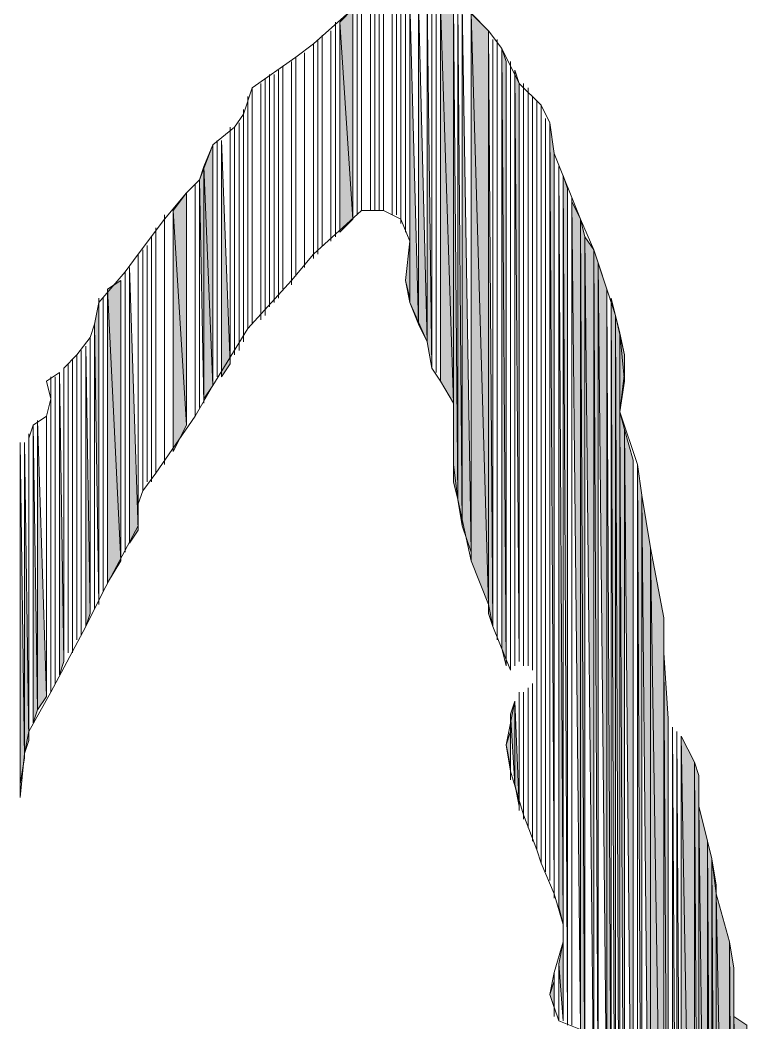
# Model space of a CAD drawing. Header units: millimetres. Extents: x -30643 to 86172, y -19411 to 63186.
# Drawn here: x 83852.3 to 83969.1, y -1561.5 to -1400.4 of the extents above; entities that cross this region are included whole.
import ezdxf

# ---------------------------------------------------------------- set-up
doc = ezdxf.new("R2010")
doc.units = ezdxf.units.MM

msp = doc.modelspace()

# ---------------------------------------------------------------- hatches: boundary and pattern name
h = msp.add_hatch(color=0)
h.dxf.hatch_style = 2
h.paths.add_polyline_path([(83914.96, -1445.74), (83916.37, -1449.26), (83914.96, -1397.19)])
h = msp.add_hatch(color=0)
h.dxf.hatch_style = 2
h.paths.add_polyline_path([(83916.37, -1449.26), (83917.78, -1452.08), (83916.37, -1397.19)])
h = msp.add_hatch(color=0)
h.dxf.hatch_style = 2
h.paths.add_polyline_path([(83917.78, -1452.08), (83918.48, -1456.3), (83917.78, -1397.19)])
h = msp.add_hatch(color=0)
h.dxf.hatch_style = 2
h.paths.add_polyline_path([(83919.89, -1458.41), (83922, -1461.93), (83919.89, -1397.89)])
h = msp.add_hatch(color=0)
h.dxf.hatch_style = 2
h.paths.add_polyline_path([(83922, -1461.93), (83922, -1397.89), (83919.89, -1397.89)])
h = msp.add_hatch(color=0)
h.dxf.hatch_style = 2
h.paths.add_polyline_path([(83922, -1474.59), (83922.7, -1477.41), (83922, -1397.89)])
h = msp.add_hatch(color=0)
h.dxf.hatch_style = 2
h.paths.add_polyline_path([(83922.7, -1477.41), (83923.4, -1481.63), (83922.7, -1397.89)])
h = msp.add_hatch(color=0)
h.dxf.hatch_style = 2
h.paths.add_polyline_path([(83923.4, -1481.63), (83924.81, -1485.85), (83923.4, -1397.89)])
h = msp.add_hatch(color=0)
h.dxf.hatch_style = 2
h.paths.add_polyline_path([(83905.81, -1432.37), (83905.81, -1398.6), (83903.7, -1400.71)])
h = msp.add_hatch(color=0)
h.dxf.hatch_style = 2
h.paths.add_polyline_path([(83924.81, -1487.26), (83927.63, -1494.3), (83924.81, -1399.3)])
h = msp.add_hatch(color=0)
h.dxf.hatch_style = 2
h.paths.add_polyline_path([(83927.63, -1494.3), (83927.63, -1402.11), (83924.81, -1399.3)])
h = msp.add_hatch(color=0)
h.dxf.hatch_style = 2
h.paths.add_polyline_path([(83903.7, -1434.48), (83905.81, -1432.37), (83903.7, -1400.71)])
h = msp.add_hatch(color=0)
h.dxf.hatch_style = 2
h.paths.add_polyline_path([(83927.63, -1495.7), (83928.33, -1497.81), (83927.63, -1402.11)])
h = msp.add_hatch(color=0)
h.dxf.hatch_style = 2
h.paths.add_polyline_path([(83929.74, -1501.33), (83930.44, -1504.15), (83929.74, -1404.93)])
h = msp.add_hatch(color=0)
h.dxf.hatch_style = 2
h.paths.add_polyline_path([(83930.44, -1504.15), (83930.44, -1407.04), (83929.74, -1404.93)])
h = msp.add_hatch(color=0)
h.dxf.hatch_style = 2
h.paths.add_polyline_path([(83932.55, -1503.44), (83932.55, -1410.56), (83931.85, -1408.45)])
h = msp.add_hatch(color=0)
h.dxf.hatch_style = 2
h.paths.add_polyline_path([(83938.18, -1540.04), (83938.18, -1421.82), (83937.48, -1416.89)])
h = msp.add_hatch(color=0)
h.dxf.hatch_style = 2
h.paths.add_polyline_path([(83883.3, -1459.11), (83883.3, -1420.41), (83881.89, -1423.93)])
h = msp.add_hatch(color=0)
h.dxf.hatch_style = 2
h.paths.add_polyline_path([(83884.7, -1457.7), (83886.11, -1455.59), (83884.7, -1419.71)])
h = msp.add_hatch(color=0)
h.dxf.hatch_style = 2
h.paths.add_polyline_path([(83881.89, -1461.93), (83881.89, -1423.93), (83881.18, -1426.04)])
h = msp.add_hatch(color=0)
h.dxf.hatch_style = 2
h.paths.add_polyline_path([(83881.89, -1461.22), (83883.3, -1459.11), (83881.89, -1423.93)])
h = msp.add_hatch(color=0)
h.dxf.hatch_style = 2
h.paths.add_polyline_path([(83938.89, -1542.85), (83939.59, -1545.66), (83938.89, -1423.93)])
h = msp.add_hatch(color=0)
h.dxf.hatch_style = 2
h.paths.add_polyline_path([(83939.59, -1545.66), (83939.59, -1548.48), (83939.59, -1425.34)])
h = msp.add_hatch(color=0)
h.dxf.hatch_style = 2
h.paths.add_polyline_path([(83940.29, -1561.85), (83940.29, -1427.45), (83939.59, -1425.34)])
h = msp.add_hatch(color=0)
h.dxf.hatch_style = 2
h.paths.add_polyline_path([(83879.07, -1465.45), (83879.07, -1428.15), (83876.96, -1430.96)])
h = msp.add_hatch(color=0)
h.dxf.hatch_style = 2
h.paths.add_polyline_path([(83942.4, -1562.55), (83942.4, -1432.37), (83941, -1429.56)])
h = msp.add_hatch(color=0)
h.dxf.hatch_style = 2
h.paths.add_polyline_path([(83876.96, -1469.67), (83879.07, -1465.45), (83876.96, -1430.96)])
h = msp.add_hatch(color=0)
h.dxf.hatch_style = 2
h.paths.add_polyline_path([(83942.4, -1572.4), (83943.11, -1574.52), (83942.4, -1432.37)])
h = msp.add_hatch(color=0)
h.dxf.hatch_style = 2
h.paths.add_polyline_path([(83943.11, -1574.52), (83943.11, -1435.19), (83942.4, -1432.37)])
h = msp.add_hatch(color=0)
h.dxf.hatch_style = 2
h.paths.add_polyline_path([(83944.52, -1575.92), (83944.52, -1437.3), (83943.11, -1435.19)])
h = msp.add_hatch(color=0)
h.dxf.hatch_style = 2
h.paths.add_polyline_path([(83914.96, -1445.04), (83914.96, -1435.89), (83914.26, -1442.22)])
h = msp.add_hatch(color=0)
h.dxf.hatch_style = 2
h.paths.add_polyline_path([(83945.22, -1577.33), (83945.22, -1439.41), (83944.52, -1437.3)])
h = msp.add_hatch(color=0)
h.dxf.hatch_style = 2
h.paths.add_polyline_path([(83869.93, -1484.44), (83871.33, -1482.33), (83869.93, -1440.11)])
h = msp.add_hatch(color=0)
h.dxf.hatch_style = 2
h.paths.add_polyline_path([(83946.63, -1578.74), (83946.63, -1443.63), (83945.22, -1439.41)])
h = msp.add_hatch(color=0)
h.dxf.hatch_style = 2
h.paths.add_polyline_path([(83868.52, -1487.26), (83868.52, -1442.22), (83866.41, -1443.63)])
h = msp.add_hatch(color=0)
h.dxf.hatch_style = 2
h.paths.add_polyline_path([(83866.41, -1490.78), (83868.52, -1487.26), (83866.41, -1443.63)])
h = msp.add_hatch(color=0)
h.dxf.hatch_style = 2
h.paths.add_polyline_path([(83946.63, -1578.74), (83947.33, -1582.96), (83946.63, -1444.33)])
h = msp.add_hatch(color=0)
h.dxf.hatch_style = 2
h.paths.add_polyline_path([(83948.03, -1620.96), (83948.03, -1447.85), (83947.33, -1445.04)])
h = msp.add_hatch(color=0)
h.dxf.hatch_style = 2
h.paths.add_polyline_path([(83865, -1494.3), (83865, -1445.74), (83864.3, -1449.26)])
h = msp.add_hatch(color=0)
h.dxf.hatch_style = 2
h.paths.add_polyline_path([(83948.74, -1620.96), (83948.74, -1450.67), (83948.03, -1447.85)])
h = msp.add_hatch(color=0)
h.dxf.hatch_style = 2
h.paths.add_polyline_path([(83948.74, -1463.33), (83949.44, -1458.41), (83948.74, -1450.67)])
h = msp.add_hatch(color=0)
h.dxf.hatch_style = 2
h.paths.add_polyline_path([(83949.44, -1458.41), (83949.44, -1454.19), (83948.74, -1450.67)])
h = msp.add_hatch(color=0)
h.dxf.hatch_style = 2
h.paths.add_polyline_path([(83862.89, -1497.81), (83863.59, -1495.7), (83862.89, -1452.78)])
h = msp.add_hatch(color=0)
h.dxf.hatch_style = 2
h.paths.add_polyline_path([(83858.67, -1505.55), (83859.37, -1503.44), (83858.67, -1457)])
h = msp.add_hatch(color=0)
h.dxf.hatch_style = 2
h.paths.add_polyline_path([(83922, -1473.89), (83922, -1461.93), (83922, -1471.78)])
h = msp.add_hatch(color=0)
h.dxf.hatch_style = 2
h.paths.add_polyline_path([(83949.44, -1620.96), (83949.44, -1466.15), (83948.74, -1463.33)])
h = msp.add_hatch(color=0)
h.dxf.hatch_style = 2
h.paths.add_polyline_path([(83854.44, -1513.3), (83855.15, -1511.18), (83854.44, -1465.45)])
h = msp.add_hatch(color=0)
h.dxf.hatch_style = 2
h.paths.add_polyline_path([(83855.15, -1511.18), (83856.56, -1509.07), (83855.15, -1464.74)])
h = msp.add_hatch(color=0)
h.dxf.hatch_style = 2
h.paths.add_polyline_path([(83950.85, -1620.96), (83950.85, -1471.07), (83949.44, -1466.15)])
h = msp.add_hatch(color=0)
h.dxf.hatch_style = 2
h.paths.add_polyline_path([(83852.33, -1525.26), (83852.33, -1523.15), (83852.33, -1468.26)])
h = msp.add_hatch(color=0)
h.dxf.hatch_style = 2
h.paths.add_polyline_path([(83852.33, -1523.15), (83853.04, -1518.92), (83852.33, -1468.26)])
h = msp.add_hatch(color=0)
h.dxf.hatch_style = 2
h.paths.add_polyline_path([(83853.04, -1518.22), (83853.74, -1516.11), (83853.04, -1468.26)])
h = msp.add_hatch(color=0)
h.dxf.hatch_style = 2
h.paths.add_polyline_path([(83952.26, -1621.66), (83952.26, -1476.7), (83951.55, -1471.78)])
h = msp.add_hatch(color=0)
h.dxf.hatch_style = 2
h.paths.add_polyline_path([(83953.66, -1622.37), (83953.66, -1485.15), (83952.26, -1476.7)])
h = msp.add_hatch(color=0)
h.dxf.hatch_style = 2
h.paths.add_polyline_path([(83953.66, -1622.37), (83955.77, -1623.07), (83953.66, -1485.15)])
h = msp.add_hatch(color=0)
h.dxf.hatch_style = 2
h.paths.add_polyline_path([(83955.77, -1623.07), (83955.77, -1496.41), (83953.66, -1485.15)])
h = msp.add_hatch(color=0)
h.dxf.hatch_style = 2
h.paths.add_polyline_path([(83955.77, -1623.07), (83955.77, -1502.04), (83955.77, -1496.41)])
h = msp.add_hatch(color=0)
h.dxf.hatch_style = 2
h.paths.add_polyline_path([(83956.48, -1623.77), (83956.48, -1512.59), (83955.77, -1502.04)])
h = msp.add_hatch(color=0)
h.dxf.hatch_style = 2
h.paths.add_polyline_path([(83931.85, -1523.15), (83931.85, -1509.78), (83931.15, -1511.89)])
h = msp.add_hatch(color=0)
h.dxf.hatch_style = 2
h.paths.add_polyline_path([(83931.85, -1523.15), (83932.55, -1526.67), (83931.85, -1509.78)])
h = msp.add_hatch(color=0)
h.dxf.hatch_style = 2
h.paths.add_polyline_path([(83931.15, -1522.44), (83931.15, -1511.89), (83931.15, -1514)])
h = msp.add_hatch(color=0)
h.dxf.hatch_style = 2
h.paths.add_polyline_path([(83957.18, -1623.77), (83957.89, -1625.88), (83957.18, -1514)])
h = msp.add_hatch(color=0)
h.dxf.hatch_style = 2
h.paths.add_polyline_path([(83931.15, -1520.33), (83931.15, -1514.7), (83930.44, -1516.81)])
h = msp.add_hatch(color=0)
h.dxf.hatch_style = 2
h.paths.add_polyline_path([(83957.89, -1625.88), (83958.59, -1628.7), (83957.89, -1514.7)])
h = msp.add_hatch(color=0)
h.dxf.hatch_style = 2
h.paths.add_polyline_path([(83958.59, -1628.7), (83960.7, -1636.44), (83958.59, -1515.41)])
h = msp.add_hatch(color=0)
h.dxf.hatch_style = 2
h.paths.add_polyline_path([(83960.7, -1636.44), (83960.7, -1519.63), (83958.59, -1515.41)])
h = msp.add_hatch(color=0)
h.dxf.hatch_style = 2
h.paths.add_polyline_path([(83961.4, -1637.85), (83961.4, -1521.74), (83960.7, -1519.63)])
h = msp.add_hatch(color=0)
h.dxf.hatch_style = 2
h.paths.add_polyline_path([(83961.4, -1638.55), (83961.4, -1526.67), (83961.4, -1521.74)])
h = msp.add_hatch(color=0)
h.dxf.hatch_style = 2
h.paths.add_polyline_path([(83961.4, -1638.55), (83962.81, -1642.77), (83961.4, -1526.67)])
h = msp.add_hatch(color=0)
h.dxf.hatch_style = 2
h.paths.add_polyline_path([(83962.81, -1642.77), (83962.81, -1532.29), (83961.4, -1526.67)])
h = msp.add_hatch(color=0)
h.dxf.hatch_style = 2
h.paths.add_polyline_path([(83963.51, -1644.18), (83963.51, -1535.11), (83962.81, -1532.29)])
h = msp.add_hatch(color=0)
h.dxf.hatch_style = 2
h.paths.add_polyline_path([(83964.22, -1644.88), (83964.22, -1539.33), (83963.51, -1535.11)])
h = msp.add_hatch(color=0)
h.dxf.hatch_style = 2
h.paths.add_polyline_path([(83964.22, -1645.59), (83966.33, -1650.51), (83964.22, -1540.74)])
h = msp.add_hatch(color=0)
h.dxf.hatch_style = 2
h.paths.add_polyline_path([(83966.33, -1650.51), (83966.33, -1548.48), (83964.22, -1540.74)])
h = msp.add_hatch(color=0)
h.dxf.hatch_style = 2
h.paths.add_polyline_path([(83939.59, -1561.15), (83939.59, -1548.48), (83938.89, -1552)])
h = msp.add_hatch(color=0)
h.dxf.hatch_style = 2
h.paths.add_polyline_path([(83967.03, -1651.92), (83967.03, -1552.7), (83966.33, -1548.48)])
h = msp.add_hatch(color=0)
h.dxf.hatch_style = 2
h.paths.add_polyline_path([(83967.03, -1652.62), (83967.03, -1560.44), (83967.03, -1552.7)])
h = msp.add_hatch(color=0)
h.dxf.hatch_style = 2
h.paths.add_polyline_path([(83938.18, -1559.03), (83938.18, -1554.81), (83937.48, -1556.92)])
h = msp.add_hatch(color=0)
h.dxf.hatch_style = 2
h.paths.add_polyline_path([(83967.03, -1652.62), (83969.14, -1656.14), (83967.03, -1560.44)])
h = msp.add_hatch(color=0)
h.dxf.hatch_style = 2
h.paths.add_polyline_path([(83969.14, -1656.14), (83969.14, -1561.85), (83967.03, -1560.44)])

# ---------------------------------------------------------------- linework, layer by layer
at = {"color": 0, "lineweight": 0}
for points in [[(83909.33, -1430.96), (83909.33, -1397.89)], [(83909.33, -1430.96), (83909.33, -1397.89)], [(83910.03, -1430.96), (83910.03, -1397.89)], [(83910.03, -1430.96), (83910.03, -1397.89)], [(83910.74, -1430.96), (83910.74, -1397.89)], [(83910.74, -1430.96), (83910.74, -1397.89)], [(83910.74, -1430.96), (83910.74, -1397.89)], [(83910.74, -1430.96), (83910.74, -1397.89)], [(83912.15, -1431.67), (83912.15, -1397.89)], [(83912.15, -1431.67), (83912.15, -1397.89)], [(83912.15, -1431.67), (83912.15, -1397.89)], [(83912.15, -1431.67), (83912.15, -1397.89)], [(83912.85, -1431.67), (83912.85, -1397.19)], [(83912.85, -1431.67), (83912.85, -1397.19)], [(83913.55, -1432.37), (83913.55, -1397.19)], [(83913.55, -1432.37), (83913.55, -1397.19)], [(83913.55, -1432.37), (83913.55, -1397.19)], [(83913.55, -1432.37), (83913.55, -1397.19)], [(83913.55, -1433.08), (83913.55, -1397.19)], [(83913.55, -1433.08), (83913.55, -1397.19)], [(83914.26, -1434.48), (83914.26, -1397.19)], [(83914.26, -1434.48), (83914.26, -1397.19)], [(83914.96, -1435.89), (83914.96, -1397.19)], [(83914.96, -1445.04), (83914.96, -1397.19)], [(83914.96, -1445.74), (83914.96, -1397.19)], [(83914.96, -1445.74), (83916.37, -1449.26), (83914.96, -1397.19)], [(83916.37, -1449.26), (83916.37, -1397.19)], [(83916.37, -1449.26), (83917.78, -1452.08), (83916.37, -1397.19)], [(83917.78, -1452.08), (83917.78, -1397.19)], [(83917.78, -1452.08), (83918.48, -1456.3), (83917.78, -1397.19)], [(83918.48, -1456.3), (83918.48, -1397.89)], [(83918.48, -1456.3), (83918.48, -1397.89)], [(83918.48, -1456.3), (83918.48, -1397.89)], [(83918.48, -1456.3), (83918.48, -1397.89)], [(83919.18, -1457), (83919.18, -1397.89)], [(83919.18, -1457), (83919.18, -1397.89)], [(83919.89, -1458.41), (83919.89, -1397.89)], [(83919.89, -1458.41), (83922, -1461.93), (83919.89, -1397.89)], [(83922, -1461.93), (83922, -1397.89), (83919.89, -1397.89)], [(83922, -1461.93), (83922, -1397.89)], [(83922, -1461.93), (83922, -1397.89)], [(83922, -1473.89), (83922, -1397.89)], [(83922, -1474.59), (83922, -1397.89)], [(83922, -1474.59), (83922.7, -1477.41), (83922, -1397.89)], [(83922.7, -1477.41), (83922.7, -1397.89)], [(83922.7, -1477.41), (83923.4, -1481.63), (83922.7, -1397.89)], [(83923.4, -1481.63), (83923.4, -1397.89)], [(83923.4, -1481.63), (83924.81, -1485.85), (83923.4, -1397.89)], [(83905.81, -1432.37), (83905.81, -1398.6), (83903.7, -1400.71)], [(83905.81, -1432.37), (83905.81, -1398.6)], [(83905.81, -1432.37), (83905.81, -1398.6)], [(83905.81, -1432.37), (83905.81, -1398.6)], [(83906.52, -1431.67), (83906.52, -1398.6)], [(83906.52, -1431.67), (83906.52, -1398.6)], [(83906.52, -1431.67), (83906.52, -1398.6)], [(83906.52, -1431.67), (83906.52, -1398.6)], [(83906.52, -1431.67), (83906.52, -1398.6)], [(83906.52, -1431.67), (83906.52, -1398.6)], [(83907.22, -1430.96), (83907.22, -1398.6)], [(83907.22, -1430.96), (83907.22, -1398.6)], [(83908.63, -1430.96), (83908.63, -1398.6)], [(83908.63, -1430.96), (83908.63, -1398.6)], [(83924.81, -1485.85), (83924.81, -1399.3)], [(83924.81, -1485.85), (83924.81, -1399.3)], [(83924.81, -1487.26), (83924.81, -1399.3)], [(83924.81, -1487.26), (83927.63, -1494.3), (83924.81, -1399.3)], [(83927.63, -1494.3), (83927.63, -1402.11), (83924.81, -1399.3)], [(83903, -1434.48), (83903, -1400.71)], [(83903, -1434.48), (83903, -1400.71)], [(83903, -1435.19), (83903, -1401.41)], [(83903, -1435.19), (83903, -1401.41)], [(83903.7, -1434.48), (83903.7, -1400.71)], [(83903.7, -1434.48), (83903.7, -1400.71)], [(83903.7, -1434.48), (83903.7, -1400.71)], [(83903.7, -1434.48), (83905.81, -1432.37), (83903.7, -1400.71)], [(83900.89, -1436.59), (83900.89, -1402.82)], [(83900.89, -1436.59), (83900.89, -1402.82)], [(83902.29, -1435.89), (83902.29, -1402.11)], [(83902.29, -1435.89), (83902.29, -1402.11)], [(83927.63, -1494.3), (83927.63, -1402.11)], [(83927.63, -1494.3), (83927.63, -1402.11)], [(83927.63, -1494.3), (83927.63, -1402.11)], [(83927.63, -1495), (83927.63, -1402.11)], [(83927.63, -1495), (83927.63, -1402.11)], [(83927.63, -1495.7), (83927.63, -1402.11)], [(83927.63, -1495.7), (83928.33, -1497.81), (83927.63, -1402.11)], [(83899.48, -1438.71), (83899.48, -1404.23)], [(83899.48, -1438.71), (83899.48, -1404.23)], [(83899.48, -1438), (83899.48, -1404.23)], [(83899.48, -1438), (83899.48, -1404.23)], [(83899.48, -1438), (83899.48, -1404.23)], [(83899.48, -1438), (83899.48, -1404.23)], [(83900.18, -1438), (83900.18, -1403.52)], [(83900.18, -1438), (83900.18, -1403.52)], [(83928.33, -1497.81), (83928.33, -1403.52)], [(83928.33, -1497.81), (83928.33, -1403.52)], [(83929.03, -1498.52), (83929.03, -1403.52)], [(83929.03, -1498.52), (83929.03, -1403.52)], [(83929.03, -1499.93), (83929.03, -1404.23)], [(83929.03, -1499.93), (83929.03, -1404.23)], [(83896.66, -1441.52), (83896.66, -1406.34)], [(83896.66, -1441.52), (83896.66, -1406.34)], [(83896.66, -1441.52), (83896.66, -1406.34)], [(83896.66, -1441.52), (83896.66, -1406.34)], [(83898.07, -1440.11), (83898.07, -1405.63)], [(83898.07, -1440.11), (83898.07, -1405.63)], [(83898.07, -1440.11), (83898.07, -1405.63)], [(83898.07, -1440.11), (83898.07, -1405.63)], [(83929.74, -1500.63), (83929.74, -1404.93)], [(83929.74, -1500.63), (83929.74, -1404.93)], [(83929.74, -1501.33), (83929.74, -1404.93)], [(83929.74, -1501.33), (83930.44, -1504.15), (83929.74, -1404.93)], [(83930.44, -1504.15), (83930.44, -1407.04), (83929.74, -1404.93)], [(83894.55, -1443.63), (83894.55, -1407.74)], [(83894.55, -1443.63), (83894.55, -1407.74)], [(83894.55, -1443.63), (83894.55, -1407.74)], [(83894.55, -1443.63), (83894.55, -1407.74)], [(83894.55, -1443.63), (83894.55, -1407.74)], [(83894.55, -1443.63), (83894.55, -1407.74)], [(83894.55, -1443.63), (83894.55, -1407.74)], [(83894.55, -1443.63), (83894.55, -1407.74)], [(83894.55, -1443.63), (83894.55, -1407.74)], [(83894.55, -1443.63), (83894.55, -1407.74)], [(83895.96, -1442.93), (83895.96, -1407.04)], [(83895.96, -1442.93), (83895.96, -1407.04)], [(83895.96, -1442.22), (83895.96, -1407.04)], [(83895.96, -1442.22), (83895.96, -1407.04)], [(83895.96, -1442.22), (83895.96, -1407.04)], [(83895.96, -1442.22), (83895.96, -1407.04)], [(83930.44, -1504.15), (83930.44, -1407.04)], [(83931.15, -1504.85), (83931.15, -1407.04)], [(83931.15, -1504.85), (83931.15, -1407.04)], [(83931.15, -1504.85), (83931.15, -1407.04)], [(83931.15, -1504.85), (83931.15, -1407.04)], [(83931.15, -1504.15), (83931.15, -1407.74)], [(83931.15, -1504.15), (83931.15, -1407.74)], [(83892.44, -1446.45), (83892.44, -1409.15)], [(83892.44, -1446.45), (83892.44, -1409.15)], [(83893.15, -1445.74), (83893.15, -1409.15)], [(83893.15, -1445.74), (83893.15, -1409.15)], [(83893.85, -1445.04), (83893.85, -1408.45)], [(83893.85, -1445.04), (83893.85, -1408.45)], [(83893.85, -1444.33), (83893.85, -1408.45)], [(83893.85, -1444.33), (83893.85, -1408.45)], [(83931.85, -1504.15), (83931.85, -1408.45)], [(83931.85, -1504.15), (83931.85, -1408.45)], [(83932.55, -1503.44), (83932.55, -1410.56), (83931.85, -1408.45)], [(83889.63, -1449.26), (83889.63, -1411.26)], [(83889.63, -1449.26), (83889.63, -1411.26)], [(83891.04, -1448.56), (83891.04, -1410.56)], [(83891.04, -1448.56), (83891.04, -1410.56)], [(83891.04, -1447.85), (83891.04, -1410.56)], [(83891.04, -1447.85), (83891.04, -1410.56)], [(83891.04, -1447.85), (83891.04, -1410.56)], [(83891.04, -1447.85), (83891.04, -1410.56)], [(83891.04, -1447.85), (83891.04, -1410.56)], [(83891.04, -1447.85), (83891.04, -1410.56)], [(83891.74, -1447.85), (83891.74, -1409.85)], [(83891.74, -1447.85), (83891.74, -1409.85)], [(83892.44, -1446.45), (83892.44, -1409.85)], [(83892.44, -1446.45), (83892.44, -1409.85)], [(83932.55, -1503.44), (83932.55, -1410.56)], [(83932.55, -1503.44), (83932.55, -1410.56)], [(83932.55, -1503.44), (83932.55, -1410.56)], [(83932.55, -1503.44), (83932.55, -1410.56)], [(83932.55, -1503.44), (83932.55, -1410.56)], [(83933.26, -1503.44), (83933.26, -1410.56)], [(83933.26, -1503.44), (83933.26, -1410.56)], [(83933.26, -1504.15), (83933.26, -1411.26)], [(83933.26, -1504.15), (83933.26, -1411.26)], [(83933.96, -1504.15), (83933.96, -1411.26)], [(83933.96, -1504.15), (83933.96, -1411.26)], [(83888.92, -1449.96), (83888.92, -1412.67)], [(83888.92, -1449.96), (83888.92, -1412.67)], [(83933.96, -1504.15), (83933.96, -1411.97)], [(83933.96, -1504.15), (83933.96, -1411.97)], [(83934.66, -1504.85), (83934.66, -1412.67)], [(83934.66, -1504.85), (83934.66, -1412.67)], [(83934.66, -1504.85), (83934.66, -1412.67)], [(83934.66, -1504.85), (83934.66, -1412.67)], [(83888.92, -1449.96), (83888.92, -1413.37)], [(83888.92, -1449.96), (83888.92, -1413.37)], [(83935.37, -1506.26), (83935.37, -1413.37)], [(83935.37, -1533), (83935.37, -1413.37)], [(83935.37, -1533.7), (83935.37, -1413.37)], [(83935.37, -1533.7), (83935.37, -1413.37)], [(83936.07, -1535.11), (83936.07, -1414.08)], [(83936.07, -1535.11), (83936.07, -1414.08)], [(83888.22, -1451.37), (83888.22, -1414.78)], [(83888.22, -1451.37), (83888.22, -1414.78)], [(83888.22, -1452.08), (83888.22, -1415.48)], [(83888.22, -1452.08), (83888.22, -1415.48)], [(83888.22, -1451.37), (83888.22, -1415.48)], [(83888.22, -1451.37), (83888.22, -1415.48)], [(83936.07, -1535.81), (83936.07, -1414.78)], [(83936.07, -1535.81), (83936.07, -1414.78)], [(83886.11, -1454.19), (83886.11, -1417.59)], [(83886.11, -1454.19), (83886.11, -1417.59)], [(83886.81, -1454.19), (83886.81, -1417.59)], [(83886.81, -1454.19), (83886.81, -1417.59)], [(83887.52, -1453.48), (83887.52, -1416.89)], [(83887.52, -1453.48), (83887.52, -1416.89)], [(83887.52, -1452.78), (83887.52, -1416.89)], [(83887.52, -1452.78), (83887.52, -1416.89)], [(83936.77, -1537.22), (83936.77, -1416.19)], [(83936.77, -1537.22), (83936.77, -1416.19)], [(83937.48, -1537.92), (83937.48, -1416.89)], [(83937.48, -1537.92), (83937.48, -1416.89)], [(83937.48, -1538.63), (83937.48, -1416.89)], [(83937.48, -1538.63), (83937.48, -1416.89)], [(83938.18, -1540.04), (83938.18, -1421.82), (83937.48, -1416.89)], [(83886.11, -1455.59), (83886.11, -1418.3)], [(83886.11, -1455.59), (83886.11, -1418.3)], [(83883.3, -1459.11), (83883.3, -1420.41), (83881.89, -1423.93)], [(83883.3, -1459.11), (83883.3, -1420.41)], [(83883.3, -1459.11), (83883.3, -1420.41)], [(83883.3, -1459.11), (83883.3, -1420.41)], [(83883.3, -1459.11), (83883.3, -1420.41)], [(83883.3, -1459.11), (83883.3, -1420.41)], [(83883.3, -1459.11), (83883.3, -1420.41)], [(83883.3, -1459.11), (83883.3, -1420.41)], [(83884, -1457.7), (83884, -1419.71)], [(83884, -1457.7), (83884, -1419.71)], [(83884.7, -1457.7), (83884.7, -1419.71)], [(83884.7, -1457.7), (83886.11, -1455.59), (83884.7, -1419.71)], [(83938.18, -1540.04), (83938.18, -1421.82)], [(83881.89, -1461.93), (83881.89, -1423.93), (83881.18, -1426.04)], [(83881.89, -1461.93), (83881.89, -1423.93)], [(83881.89, -1461.22), (83881.89, -1423.93)], [(83881.89, -1461.22), (83881.89, -1423.93)], [(83881.89, -1461.22), (83881.89, -1423.93)], [(83881.89, -1461.22), (83883.3, -1459.11), (83881.89, -1423.93)], [(83938.18, -1540.74), (83938.18, -1423.22)], [(83938.18, -1540.74), (83938.18, -1423.22)], [(83938.18, -1541.44), (83938.18, -1423.22)], [(83938.18, -1541.44), (83938.18, -1423.22)], [(83938.89, -1542.85), (83938.89, -1423.93)], [(83938.89, -1542.85), (83939.59, -1545.66), (83938.89, -1423.93)], [(83939.59, -1545.66), (83939.59, -1425.34)], [(83939.59, -1545.66), (83939.59, -1548.48), (83939.59, -1425.34)], [(83939.59, -1548.48), (83939.59, -1425.34)], [(83939.59, -1561.15), (83939.59, -1425.34)], [(83940.29, -1561.85), (83940.29, -1427.45), (83939.59, -1425.34)], [(83880.48, -1464.04), (83880.48, -1426.74)], [(83880.48, -1464.04), (83880.48, -1426.74)], [(83880.48, -1464.04), (83880.48, -1426.74)], [(83880.48, -1464.04), (83880.48, -1426.74)], [(83880.48, -1464.04), (83880.48, -1426.74)], [(83880.48, -1464.04), (83880.48, -1426.74)], [(83881.18, -1462.63), (83881.18, -1426.04)], [(83881.18, -1462.63), (83881.18, -1426.04)], [(83940.29, -1561.85), (83940.29, -1427.45)], [(83879.07, -1465.45), (83879.07, -1428.15), (83876.96, -1430.96)], [(83879.07, -1465.45), (83879.07, -1428.15)], [(83879.07, -1465.45), (83879.07, -1428.15)], [(83879.07, -1465.45), (83879.07, -1428.15)], [(83941, -1561.85), (83941, -1428.85)], [(83941, -1561.85), (83941, -1428.85)], [(83941, -1561.85), (83941, -1429.56)], [(83941, -1561.85), (83941, -1429.56)], [(83942.4, -1562.55), (83942.4, -1432.37), (83941, -1429.56)], [(83875.55, -1471.07), (83875.55, -1431.67)], [(83875.55, -1471.07), (83875.55, -1431.67)], [(83876.96, -1469.67), (83876.96, -1430.96)], [(83876.96, -1469.67), (83879.07, -1465.45), (83876.96, -1430.96)], [(83874.15, -1473.19), (83874.15, -1433.78)], [(83874.15, -1473.19), (83874.15, -1433.78)], [(83875.55, -1471.78), (83875.55, -1432.37)], [(83875.55, -1471.78), (83875.55, -1432.37)], [(83942.4, -1562.55), (83942.4, -1432.37)], [(83942.4, -1562.55), (83942.4, -1432.37)], [(83942.4, -1572.4), (83943.11, -1574.52), (83942.4, -1432.37)], [(83943.11, -1574.52), (83943.11, -1435.19), (83942.4, -1432.37)], [(83873.44, -1473.89), (83873.44, -1435.19)], [(83873.44, -1473.89), (83873.44, -1435.19)], [(83943.11, -1574.52), (83943.11, -1435.19)], [(83944.52, -1575.92), (83944.52, -1437.3), (83943.11, -1435.19)], [(83872.74, -1474.59), (83872.74, -1436.59)], [(83872.74, -1474.59), (83872.74, -1436.59)], [(83873.44, -1474.59), (83873.44, -1435.89)], [(83873.44, -1474.59), (83873.44, -1435.89)], [(83914.96, -1445.04), (83914.96, -1435.89), (83914.26, -1442.22)], [(83871.33, -1477.41), (83871.33, -1438)], [(83871.33, -1477.41), (83871.33, -1438)], [(83871.33, -1477.41), (83871.33, -1438)], [(83871.33, -1477.41), (83871.33, -1438)], [(83871.33, -1476.7), (83871.33, -1438)], [(83871.33, -1476.7), (83871.33, -1438)], [(83871.33, -1476.7), (83871.33, -1438)], [(83871.33, -1476.7), (83871.33, -1438)], [(83871.33, -1482.33), (83871.33, -1438.71)], [(83871.33, -1478.11), (83871.33, -1438.71)], [(83872.04, -1476), (83872.04, -1437.3)], [(83872.04, -1476), (83872.04, -1437.3)], [(83872.04, -1476), (83872.04, -1437.3)], [(83872.04, -1476), (83872.04, -1437.3)], [(83944.52, -1575.92), (83944.52, -1437.3)], [(83944.52, -1576.63), (83944.52, -1437.3)], [(83944.52, -1576.63), (83944.52, -1437.3)], [(83944.52, -1576.63), (83944.52, -1437.3)], [(83944.52, -1576.63), (83944.52, -1437.3)], [(83945.22, -1577.33), (83945.22, -1439.41), (83944.52, -1437.3)], [(83869.93, -1484.44), (83869.93, -1440.11)], [(83869.93, -1484.44), (83871.33, -1482.33), (83869.93, -1440.11)], [(83945.22, -1577.33), (83945.22, -1439.41)], [(83946.63, -1578.74), (83946.63, -1443.63), (83945.22, -1439.41)], [(83869.22, -1485.85), (83869.22, -1440.82)], [(83869.22, -1485.85), (83869.22, -1440.82)], [(83869.22, -1485.15), (83869.22, -1440.82)], [(83869.22, -1485.15), (83869.22, -1440.82)], [(83868.52, -1487.26), (83868.52, -1442.22), (83866.41, -1443.63)], [(83868.52, -1487.26), (83868.52, -1442.22)], [(83865, -1492.89), (83865, -1445.04)], [(83865, -1492.89), (83865, -1445.04)], [(83865.7, -1492.19), (83865.7, -1445.04)], [(83865.7, -1492.19), (83865.7, -1445.04)], [(83866.41, -1490.78), (83866.41, -1443.63)], [(83866.41, -1490.78), (83866.41, -1443.63)], [(83866.41, -1490.78), (83866.41, -1443.63)], [(83866.41, -1490.78), (83868.52, -1487.26), (83866.41, -1443.63)], [(83866.41, -1490.78), (83866.41, -1444.33)], [(83866.41, -1490.78), (83866.41, -1444.33)], [(83946.63, -1578.74), (83946.63, -1443.63)], [(83946.63, -1578.74), (83946.63, -1444.33)], [(83946.63, -1578.74), (83947.33, -1582.96), (83946.63, -1444.33)], [(83947.33, -1582.96), (83947.33, -1445.04)], [(83947.33, -1582.96), (83947.33, -1445.04)], [(83947.33, -1582.96), (83947.33, -1445.04)], [(83947.33, -1620.96), (83947.33, -1445.04)], [(83948.03, -1620.96), (83948.03, -1447.85), (83947.33, -1445.04)], [(83865, -1494.3), (83865, -1445.74), (83864.3, -1449.26)], [(83865, -1494.3), (83865, -1445.74)], [(83865, -1493.59), (83865, -1445.74)], [(83865, -1493.59), (83865, -1445.74)], [(83948.03, -1620.96), (83948.03, -1447.85)], [(83948.74, -1620.96), (83948.74, -1450.67), (83948.03, -1447.85)], [(83864.3, -1494.3), (83864.3, -1449.26)], [(83864.3, -1494.3), (83864.3, -1449.26)], [(83863.59, -1495.7), (83863.59, -1451.37)], [(83863.59, -1495.7), (83863.59, -1451.37)], [(83863.59, -1495.7), (83863.59, -1451.37)], [(83863.59, -1495.7), (83863.59, -1451.37)], [(83864.3, -1495), (83864.3, -1450.67)], [(83864.3, -1495), (83864.3, -1450.67)], [(83864.3, -1495), (83864.3, -1450.67)], [(83864.3, -1495), (83864.3, -1450.67)], [(83864.3, -1495), (83864.3, -1451.37)], [(83864.3, -1495), (83864.3, -1451.37)], [(83948.74, -1463.33), (83949.44, -1458.41), (83948.74, -1450.67)], [(83949.44, -1458.41), (83949.44, -1454.19), (83948.74, -1450.67)], [(83862.89, -1497.81), (83862.89, -1452.78)], [(83862.89, -1497.81), (83863.59, -1495.7), (83862.89, -1452.78)], [(83861.48, -1499.93), (83861.48, -1454.19)], [(83861.48, -1499.93), (83861.48, -1454.19)], [(83862.18, -1498.52), (83862.18, -1453.48)], [(83862.18, -1498.52), (83862.18, -1453.48)], [(83862.18, -1498.52), (83862.18, -1453.48)], [(83862.18, -1498.52), (83862.18, -1453.48)], [(83862.18, -1499.22), (83862.18, -1454.19)], [(83862.18, -1499.22), (83862.18, -1454.19)], [(83949.44, -1458.41), (83949.44, -1454.19)], [(83859.37, -1503.44), (83859.37, -1456.3)], [(83859.37, -1503.44), (83859.37, -1456.3)], [(83860.07, -1502.04), (83860.07, -1455.59)], [(83860.07, -1502.04), (83860.07, -1455.59)], [(83860.78, -1500.63), (83860.78, -1454.89)], [(83860.78, -1500.63), (83860.78, -1454.89)], [(83860.78, -1500.63), (83860.78, -1454.89)], [(83860.78, -1500.63), (83860.78, -1454.89)], [(83860.78, -1502.04), (83860.78, -1455.59)], [(83860.78, -1502.04), (83860.78, -1455.59)], [(83857.26, -1461.22), (83857.26, -1457.7)], [(83857.26, -1507.67), (83857.26, -1457.7)], [(83857.96, -1506.96), (83857.96, -1457.7)], [(83857.96, -1506.96), (83857.96, -1457.7)], [(83858.67, -1505.55), (83858.67, -1457)], [(83858.67, -1505.55), (83858.67, -1457)], [(83858.67, -1505.55), (83858.67, -1457)], [(83858.67, -1505.55), (83858.67, -1457)], [(83858.67, -1505.55), (83858.67, -1457)], [(83858.67, -1505.55), (83859.37, -1503.44), (83858.67, -1457)], [(83857.26, -1507.67), (83857.26, -1461.22)], [(83857.26, -1508.37), (83857.26, -1462.63)], [(83857.26, -1508.37), (83857.26, -1462.63)], [(83922, -1473.89), (83922, -1461.93), (83922, -1471.78)], [(83856.56, -1509.07), (83856.56, -1464.04)], [(83856.56, -1509.07), (83856.56, -1464.04)], [(83856.56, -1509.07), (83856.56, -1464.04)], [(83856.56, -1509.07), (83856.56, -1464.04)], [(83948.74, -1620.96), (83948.74, -1463.33)], [(83949.44, -1620.96), (83949.44, -1466.15), (83948.74, -1463.33)], [(83854.44, -1513.3), (83854.44, -1465.45)], [(83854.44, -1513.3), (83855.15, -1511.18), (83854.44, -1465.45)], [(83855.15, -1511.18), (83855.15, -1464.74)], [(83855.15, -1511.18), (83856.56, -1509.07), (83855.15, -1464.74)], [(83853.74, -1514.7), (83853.74, -1466.85)], [(83853.74, -1514.7), (83853.74, -1466.85)], [(83853.74, -1516.11), (83853.74, -1467.56)], [(83853.74, -1516.11), (83853.74, -1467.56)], [(83853.74, -1515.41), (83853.74, -1467.56)], [(83853.74, -1515.41), (83853.74, -1467.56)], [(83949.44, -1620.96), (83949.44, -1466.15)], [(83949.44, -1620.96), (83949.44, -1466.15)], [(83949.44, -1620.96), (83949.44, -1466.15)], [(83950.85, -1620.96), (83950.85, -1471.07), (83949.44, -1466.15)], [(83852.33, -1525.26), (83852.33, -1468.26)], [(83852.33, -1525.26), (83852.33, -1523.15), (83852.33, -1468.26)], [(83852.33, -1523.15), (83852.33, -1468.26)], [(83852.33, -1523.15), (83853.04, -1518.92), (83852.33, -1468.26)], [(83852.33, -1525.26), (83852.33, -1468.96)], [(83852.33, -1525.26), (83852.33, -1468.96)], [(83852.33, -1525.26), (83852.33, -1468.96)], [(83852.33, -1525.26), (83852.33, -1468.96)], [(83853.04, -1518.92), (83853.04, -1468.26)], [(83853.04, -1518.92), (83853.04, -1468.26)], [(83853.04, -1518.22), (83853.04, -1468.26)], [(83853.04, -1518.22), (83853.74, -1516.11), (83853.04, -1468.26)], [(83950.85, -1620.96), (83950.85, -1471.07)], [(83951.55, -1621.66), (83951.55, -1471.78)], [(83951.55, -1621.66), (83951.55, -1471.78)], [(83952.26, -1621.66), (83952.26, -1476.7), (83951.55, -1471.78)], [(83952.26, -1621.66), (83952.26, -1476.7)], [(83953.66, -1622.37), (83953.66, -1485.15), (83952.26, -1476.7)], [(83871.33, -1482.33), (83871.33, -1478.11)], [(83871.33, -1481.63), (83871.33, -1478.11)], [(83953.66, -1622.37), (83955.77, -1623.07), (83953.66, -1485.15)], [(83955.77, -1623.07), (83955.77, -1496.41), (83953.66, -1485.15)], [(83955.77, -1623.07), (83955.77, -1496.41)], [(83955.77, -1623.07), (83955.77, -1502.04), (83955.77, -1496.41)], [(83955.77, -1623.07), (83955.77, -1502.04)], [(83956.48, -1623.77), (83956.48, -1512.59), (83955.77, -1502.04)], [(83935.37, -1533), (83935.37, -1506.26)], [(83933.96, -1529.48), (83933.96, -1507.67)], [(83933.96, -1529.48), (83933.96, -1507.67)], [(83933.96, -1530.18), (83933.96, -1507.67)], [(83933.96, -1530.18), (83933.96, -1507.67)], [(83934.66, -1531.59), (83934.66, -1506.96)], [(83934.66, -1531.59), (83934.66, -1506.96)], [(83934.66, -1532.29), (83934.66, -1506.96)], [(83934.66, -1532.29), (83934.66, -1506.96)], [(83932.55, -1526.67), (83932.55, -1508.37)], [(83932.55, -1526.67), (83932.55, -1508.37)], [(83932.55, -1527.37), (83932.55, -1508.37)], [(83932.55, -1527.37), (83932.55, -1508.37)], [(83932.55, -1527.37), (83932.55, -1508.37)], [(83932.55, -1527.37), (83932.55, -1508.37)], [(83933.26, -1528.07), (83933.26, -1508.37)], [(83933.26, -1528.07), (83933.26, -1508.37)], [(83933.26, -1528.78), (83933.26, -1508.37)], [(83933.26, -1528.78), (83933.26, -1508.37)], [(83931.85, -1523.15), (83931.85, -1509.78), (83931.15, -1511.89)], [(83931.85, -1523.15), (83932.55, -1526.67), (83931.85, -1509.78)], [(83931.15, -1522.44), (83931.15, -1511.89), (83931.15, -1514)], [(83931.15, -1522.44), (83931.15, -1511.89)], [(83956.48, -1623.77), (83956.48, -1512.59)], [(83931.15, -1521.04), (83931.15, -1514)], [(83931.15, -1521.04), (83931.15, -1514)], [(83957.18, -1623.77), (83957.18, -1514)], [(83957.18, -1623.77), (83957.18, -1514)], [(83957.18, -1623.77), (83957.18, -1514)], [(83957.18, -1623.77), (83957.89, -1625.88), (83957.18, -1514)], [(83931.15, -1520.33), (83931.15, -1514.7), (83930.44, -1516.81)], [(83931.15, -1520.33), (83931.15, -1514.7)], [(83957.89, -1625.88), (83957.89, -1514.7)], [(83957.89, -1625.88), (83958.59, -1628.7), (83957.89, -1514.7)], [(83958.59, -1628.7), (83958.59, -1515.41)], [(83958.59, -1628.7), (83960.7, -1636.44), (83958.59, -1515.41)], [(83960.7, -1636.44), (83960.7, -1519.63), (83958.59, -1515.41)], [(83960.7, -1636.44), (83960.7, -1519.63)], [(83961.4, -1637.85), (83961.4, -1521.74), (83960.7, -1519.63)], [(83961.4, -1637.85), (83961.4, -1521.74)], [(83961.4, -1638.55), (83961.4, -1521.74)], [(83961.4, -1638.55), (83961.4, -1521.74)], [(83961.4, -1638.55), (83961.4, -1526.67), (83961.4, -1521.74)], [(83961.4, -1638.55), (83962.81, -1642.77), (83961.4, -1526.67)], [(83962.81, -1642.77), (83962.81, -1532.29), (83961.4, -1526.67)], [(83962.81, -1642.77), (83962.81, -1532.29)], [(83963.51, -1644.18), (83963.51, -1535.11), (83962.81, -1532.29)], [(83963.51, -1644.18), (83963.51, -1535.11)], [(83964.22, -1644.88), (83964.22, -1539.33), (83963.51, -1535.11)], [(83964.22, -1644.88), (83964.22, -1539.33)], [(83964.22, -1645.59), (83964.22, -1540.74)], [(83964.22, -1645.59), (83966.33, -1650.51), (83964.22, -1540.74)], [(83966.33, -1650.51), (83966.33, -1548.48), (83964.22, -1540.74)], [(83939.59, -1561.15), (83939.59, -1548.48), (83938.89, -1552)], [(83939.59, -1561.15), (83939.59, -1548.48)], [(83939.59, -1561.15), (83939.59, -1548.48)], [(83966.33, -1650.51), (83966.33, -1548.48)], [(83967.03, -1651.92), (83967.03, -1552.7), (83966.33, -1548.48)], [(83938.89, -1561.15), (83938.89, -1552)], [(83938.89, -1561.15), (83938.89, -1552)], [(83967.03, -1651.92), (83967.03, -1552.7)], [(83967.03, -1652.62), (83967.03, -1560.44), (83967.03, -1552.7)], [(83938.18, -1560.44), (83938.18, -1553.41)], [(83938.18, -1560.44), (83938.18, -1553.41)], [(83938.18, -1560.44), (83938.18, -1553.41)], [(83938.18, -1560.44), (83938.18, -1553.41)], [(83938.18, -1559.03), (83938.18, -1554.81), (83937.48, -1556.92)], [(83938.18, -1559.03), (83938.18, -1554.81)], [(83967.03, -1652.62), (83969.14, -1656.14), (83967.03, -1560.44)], [(83969.14, -1656.14), (83969.14, -1561.85), (83967.03, -1560.44)]]:
    msp.add_lwpolyline(points, close=True, dxfattribs=at)
for points in [[(83927.63, -1402.11), (83923.4, -1397.89)], [(83905.81, -1398.6), (83899.48, -1404.23)], [(83929.74, -1404.93), (83927.63, -1402.11)], [(83899.48, -1404.23), (83896.66, -1406.34)], [(83896.66, -1406.34), (83889.63, -1411.26)], [(83932.55, -1410.56), (83929.74, -1404.93)], [(83889.63, -1411.26), (83888.22, -1415.48)], [(83936.07, -1414.08), (83932.55, -1410.56)], [(83937.48, -1416.89), (83936.07, -1414.08)], [(83888.22, -1415.48), (83886.81, -1417.59)], [(83886.81, -1417.59), (83883.3, -1420.41)], [(83938.18, -1421.82), (83937.48, -1416.89)], [(83883.3, -1420.41), (83881.18, -1426.04)], [(83942.4, -1432.37), (83938.18, -1421.82)], [(83881.18, -1426.04), (83879.07, -1428.15)], [(83879.07, -1428.15), (83875.55, -1432.37)], [(83899.48, -1438), (83907.22, -1430.96)], [(83907.22, -1430.96), (83910.74, -1430.96)], [(83910.74, -1430.96), (83913.55, -1432.37)], [(83875.55, -1432.37), (83871.33, -1438)], [(83913.55, -1432.37), (83914.96, -1435.89)], [(83944.52, -1437.3), (83942.4, -1432.37)], [(83914.96, -1435.89), (83914.26, -1442.22)], [(83871.33, -1438), (83869.22, -1440.82)], [(83895.96, -1442.22), (83899.48, -1438)], [(83948.03, -1447.85), (83944.52, -1437.3)], [(83869.22, -1440.82), (83865, -1445.74)], [(83888.92, -1449.96), (83895.96, -1442.22)], [(83914.26, -1442.22), (83914.96, -1445.74)], [(83865, -1445.74), (83864.3, -1449.26)], [(83914.96, -1445.74), (83917.78, -1452.08)], [(83949.44, -1454.19), (83948.03, -1447.85)], [(83864.3, -1449.26), (83863.59, -1451.37)], [(83883.3, -1459.11), (83888.92, -1449.96)], [(83863.59, -1451.37), (83861.48, -1454.19)], [(83917.78, -1452.08), (83918.48, -1456.3)], [(83861.48, -1454.19), (83859.37, -1456.3)], [(83949.44, -1457), (83949.44, -1454.19)], [(83918.48, -1456.3), (83919.89, -1458.41)], [(83858.67, -1457), (83856.56, -1458.41)], [(83948.74, -1463.33), (83949.44, -1457)], [(83856.56, -1458.41), (83857.26, -1461.22)], [(83880.48, -1464.04), (83883.3, -1459.11)], [(83919.89, -1458.41), (83922, -1461.93)], [(83857.26, -1461.22), (83856.56, -1464.04)], [(83922, -1461.93), (83922, -1471.78)], [(83856.56, -1464.04), (83854.44, -1465.45)], [(83874.15, -1473.19), (83880.48, -1464.04)], [(83951.55, -1471.78), (83948.74, -1463.33)], [(83854.44, -1465.45), (83853.74, -1467.56)], [(83922, -1471.78), (83922.7, -1477.41)], [(83952.26, -1476.7), (83951.55, -1471.78)], [(83872.04, -1476), (83874.15, -1473.19)], [(83871.33, -1478.11), (83872.04, -1476)], [(83953.66, -1485.15), (83952.26, -1476.7)], [(83871.33, -1481.63), (83871.33, -1478.11)], [(83922.7, -1477.41), (83924.81, -1487.26)], [(83865.7, -1492.19), (83871.33, -1481.63)], [(83955.77, -1496.41), (83953.66, -1485.15)], [(83924.81, -1487.26), (83927.63, -1494.3)], [(83862.89, -1497.81), (83865.7, -1492.19)], [(83927.63, -1494.3), (83928.33, -1497.81)], [(83955.77, -1502.04), (83955.77, -1496.41)], [(83857.26, -1508.37), (83862.89, -1497.81)], [(83928.33, -1497.81), (83931.15, -1504.85)], [(83956.48, -1512.59), (83955.77, -1502.04)], [(83853.74, -1514.7), (83857.26, -1508.37)], [(83931.85, -1509.78), (83930.44, -1516.81)], [(83853.04, -1518.22), (83853.74, -1514.7)], [(83960.7, -1519.63), (83958.59, -1515.41)], [(83930.44, -1516.81), (83931.15, -1521.04)], [(83852.33, -1525.26), (83853.04, -1518.22)], [(83961.4, -1521.74), (83960.7, -1519.63)], [(83931.15, -1521.04), (83933.26, -1528.07)], [(83961.4, -1526.67), (83961.4, -1521.74)], [(83962.81, -1532.29), (83961.4, -1526.67)], [(83933.26, -1528.07), (83935.37, -1533.7)], [(83935.37, -1533.7), (83936.07, -1535.81)], [(83963.51, -1535.11), (83962.81, -1532.29)], [(83964.22, -1540.74), (83963.51, -1535.11)], [(83936.07, -1535.81), (83938.18, -1540.74)], [(83938.18, -1540.74), (83939.59, -1545.66)], [(83966.33, -1548.48), (83964.22, -1540.74)], [(83939.59, -1545.66), (83939.59, -1548.48)], [(83939.59, -1548.48), (83938.18, -1553.41)], [(83967.03, -1552.7), (83966.33, -1548.48)], [(83967.03, -1560.44), (83967.03, -1552.7)], [(83938.18, -1553.41), (83937.48, -1556.92)], [(83937.48, -1556.92), (83938.89, -1561.15)], [(83938.89, -1561.15), (83942.4, -1562.55)], [(83969.14, -1561.85), (83967.03, -1560.44)]]:
    msp.add_lwpolyline(points, dxfattribs=at)

doc.saveas('drawing.dxf')
